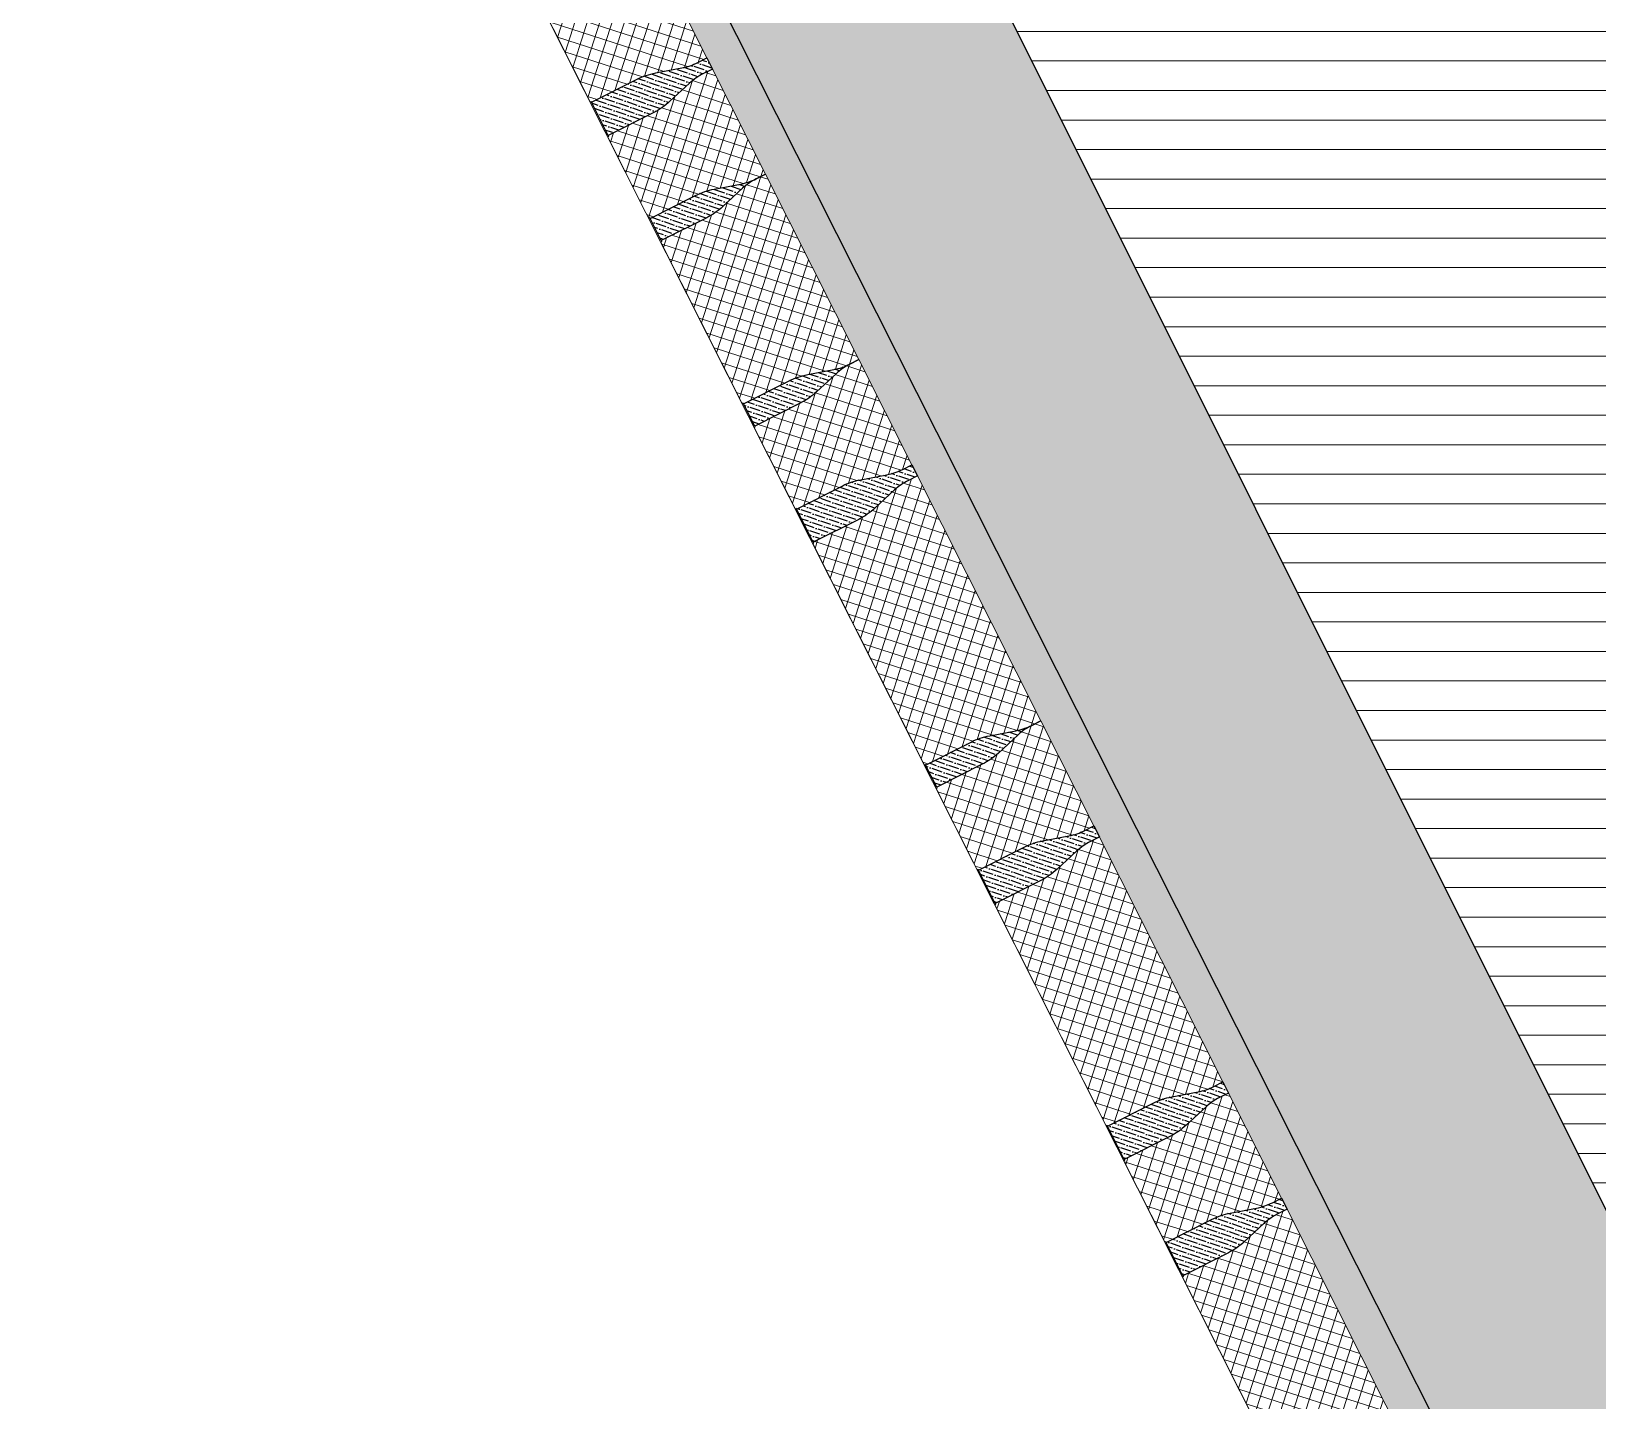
# Model space of a CAD drawing. Header units: metres. Extents: x 679304 to 680626, y 2747329 to 2750056.
# Drawn here: x 679464.088 to 679465.352, y 2747456.719 to 2747457.824 of the extents above; entities that cross this region are included whole.
import ezdxf

# ---------------------------------------------------------------- set-up
doc = ezdxf.new("R2010")
doc.units = ezdxf.units.M
doc.layers.add('-aux', color=50, linetype='Continuous', plot=False)
doc.layers.add('00_Aux', color=5, linetype='Continuous', plot=False)
for name, color, linetype, lineweight in [('02-L-seccionat', 4, 'Continuous', 5), ('3-TR Formigó', 252, 'Continuous', 0), ('3-TR terra compactada', 45, 'Continuous', 0)]:
    doc.layers.add(name, color=color, linetype=linetype, lineweight=lineweight)
doc.layers.add('3-TR tot_u', color=8, linetype='Continuous', lineweight=5, true_color=0x787878)
doc.layers.add('EIT_3 TR sorra', color=9, linetype='Continuous', true_color=0xd8ceb0)
pattern_1 = [(45.62835957409077, (4.432898268103599, -68.14585034386253), (0.0017371882011217, 0.0066564220950888), [0.0085328125000001, -0.0017065625, 0, -0.0017065625])]
pattern_2 = [(46.64256028434325, (-13.62926796870306, 32.53926030639559), (-0.0069254832040353, 0.0065393659777249), []), (136.6425602843432, (-13.62926796870306, 32.53926030639559), (-0.0065393659777249, -0.0069254832040353), [])]
pattern_3 = [(45.62835957409077, (4.106769485864788, -68.15265793143772), (0.0017371882011217, 0.0066564220950888), [0.0085328125000001, -0.0017065625, 0, -0.0017065625])]

# ---------------------------------------------------------------- blocks, each defined once
blk = doc.blocks.new('Long Section P3')
at = {"layer": '3-TR Formigó'}
h = blk.add_hatch(dxfattribs=at)
h.set_pattern_fill('ANSI37', color=256, scale=0.003, angle=-16.63348232587778, style=0)
h.set_pattern_definition(pattern_2)
edge = h.paths.add_edge_path()
edge.add_line((32.39581081550568, 2.670001396210864), (32.39563977399825, 2.678195389599641))
edge.add_arc((32.34723275341094, 2.677184951258823), 0.0484175645535376, 1.195806330488875, 17.19482545687764)
edge.add_line((32.39348629815504, 2.691498237894847), (32.3871081271129, 2.712109352618808))
edge.add_arc((32.44169864384458, 2.729002542095258), 0.0571445919473292, 181.1958105609946, 197.1948296872767, ccw=False)
edge.add_line((32.384566497989, 2.727809973526746), (32.38370823786201, 2.768926290472172))
edge.add_line((32.3837082372047, 2.768926290329545), (32.38291120563657, 2.768909654298478))
edge.add_line((32.38291120575741, 2.768909654347226), (32.38289359119983, 2.769753545930129))
edge.add_line((32.3828935911879, 2.76975354575552), (32.23709947851702, 2.766710252578214))
edge.add_line((32.23709947848693, 2.766710252733901), (32.23711709591742, 2.765866358438264))
edge.add_line((32.23711709585041, 2.765866358764469), (32.23632006325791, 2.765849725964997))
edge.add_line((32.23632006347179, 2.765849725576117), (32.23717832229581, 2.724733405332357))
edge.add_arc((32.18004617933184, 2.723540832754224), 0.0571445882696699, -14.803204412596472, 1.1958147136850243, ccw=False)
edge.add_line((32.23529408825561, 2.708940400043502), (32.22978156968554, 2.688081073384466))
edge.add_arc((32.27659209258855, 2.675710394512861), 0.0484175466717894, 165.1967903416286, 181.1958094680166)
edge.add_line((32.22818509023637, 2.674699954222887), (32.22835612988192, 2.666505960780718))
edge.add_line((32.22835613088682, 2.666505960747599), (32.39581081567251, 2.670001395698895))
h = blk.add_hatch(dxfattribs=at)
h.set_pattern_fill('ANSI37', color=256, scale=0.003, angle=-16.63348232587778, style=0)
h.set_pattern_definition(pattern_2)
edge = h.paths.add_edge_path()
edge.add_line((32.49075321899727, 2.67198320874013), (32.49058217791527, 2.680177203538665))
edge.add_arc((32.44217516155913, 2.679166754940524), 0.0484175608973364, 1.195818887171434, 17.19483801355961)
edge.add_line((32.48842870071531, 2.693480049958452), (32.48205053055071, 2.714091166570988))
edge.add_arc((32.53664103895426, 2.730984355090185), 0.0571445836546077, 181.1958116634217, 197.1948307897041, ccw=False)
edge.add_line((32.47950890101492, 2.729791785823181), (32.47865064177883, 2.770908104191713))
edge.add_line((32.47865064162761, 2.770908104022964), (32.47785361004613, 2.770891468457368))
edge.add_line((32.47785360971466, 2.770891468273475), (32.47783599515707, 2.771735359856379))
edge.add_line((32.47783599467948, 2.771735360380262), (32.40455416287183, 2.770205680549993))
edge.add_line((32.40455416310579, 2.770205680513754), (32.40457177908648, 2.769361788039954))
edge.add_line((32.40457177907229, 2.769361788174137), (32.40377474698529, 2.769345153991602))
edge.add_line((32.40377474715933, 2.769345153821632), (32.40463300547784, 2.728228834960934))
edge.add_arc((32.34750085277483, 2.727036262163892), 0.0571445984448861, -14.80320459352879, 1.1958145327536158, ccw=False)
edge.add_line((32.40274877008051, 2.712435827124863), (32.39723625096488, 2.691576503245298))
edge.add_arc((32.44404678512365, 2.67920582764782), 0.0484175558640406, 165.1967979615772, 181.1958170879657)
edge.add_line((32.39563977438957, 2.678195381071418), (32.39581081493937, 2.670001388586885))
edge.add_line((32.39581081504002, 2.670001388760283), (32.49075321946801, 2.671983208981479))
h = blk.add_hatch(dxfattribs=at)
h.set_pattern_fill('ANSI37', color=256, scale=0.003, angle=-16.63348232587778, style=0)
h.set_pattern_definition(pattern_2)
edge = h.paths.add_edge_path()
edge.add_line((32.72193959727883, 2.676808963995426), (32.72176855757989, 2.685002959299475))
edge.add_arc((32.6733615482226, 2.683992515085265), 0.0484175536034411, 1.195814040080423, 17.19483316646967)
edge.add_line((32.71961508039385, 2.698305804049596), (32.71323690931166, 2.718916920169966))
edge.add_arc((32.7678274246864, 2.735810112906619), 0.0571445907285966, 181.1958141073428, 197.1948332336251, ccw=False)
edge.add_line((32.71069527883083, 2.734617541078478), (32.70983702099115, 2.775733859487053))
edge.add_line((32.7098370208405, 2.775733859743922), (32.70903998835477, 2.775717223220691))
edge.add_line((32.70903998846188, 2.77571722283028), (32.70902237293332, 2.776561115782898))
edge.add_line((32.70902237342671, 2.776561115635558), (32.50949438932187, 2.77239618607192))
edge.add_line((32.50949438894167, 2.772396186366677), (32.50951200476972, 2.771552291093383))
edge.add_line((32.50951200537384, 2.771552291000261), (32.50871497280802, 2.771535657269848))
edge.add_line((32.5087149720639, 2.771535657113417), (32.50957323132669, 2.730419337813946))
edge.add_arc((32.45244108512998, 2.729226764524355), 0.0571445915794918, -14.803203919803309, 1.1958152064794945, ccw=False)
edge.add_line((32.50768899684772, 2.714626331580802), (32.50217647682785, 2.693767006743602))
edge.add_arc((32.54898700723425, 2.681396331870928), 0.0484175525542153, 165.1967973799741, 181.1958165063622)
edge.add_line((32.50057999929413, 2.680385885993018), (32.50075103985728, 2.672191893043015))
edge.add_line((32.50075104041025, 2.672191893216222), (32.72193959687599, 2.676808964095054))
h = blk.add_hatch(dxfattribs=at)
h.set_pattern_fill('ANSI37', color=256, scale=0.003, angle=-16.63348232587778, style=0)
h.set_pattern_definition(pattern_2)
edge = h.paths.add_edge_path()
edge.add_line((31.7972871218808, 2.657507859868928), (31.79711608224859, 2.665701852845627))
edge.add_arc((31.74870906816796, 2.664691407466307), 0.0484175604575273, 1.195814961840537, 17.19483408822869)
edge.add_line((31.7949626063928, 2.679004699690267), (31.78858443622821, 2.699615816302803))
edge.add_arc((31.843174952548, 2.716509007848799), 0.0571445921672391, 181.1958122239373, 197.1948313502188, ccw=False)
edge.add_line((31.7860428057611, 2.715316437417641), (31.78518454608623, 2.756432754841885))
edge.add_line((31.78518454637379, 2.756432754686102), (31.78438751577664, 2.756416117285321))
edge.add_line((31.78438751539216, 2.756416117539629), (31.78436989897269, 2.757260009069141))
edge.add_line((31.78436989895999, 2.757260008482262), (31.58484191462242, 2.753095078911949))
edge.add_line((31.58484191494063, 2.753095079679042), (31.58485952999038, 2.752251187178546))
edge.add_line((31.58485953044146, 2.752251186640933), (31.58406249884664, 2.752234551540806))
edge.add_line((31.58406249806285, 2.752234552055597), (31.58492075729895, 2.711118233687065))
edge.add_arc((31.52778860833496, 2.70992565783672), 0.0571445946435767, -14.803201767730684, 1.1958173585513805, ccw=False)
edge.add_line((31.58303652331233, 2.695325226522982), (31.57752400282699, 2.674465901672433))
edge.add_arc((31.62433453509584, 2.662095226114615), 0.0484175542091263, 165.1967976707746, 181.1958167971635)
edge.add_line((31.57592752575875, 2.661084780236706), (31.57609856633524, 2.652890786821233))
edge.add_line((31.57609856594354, 2.652890786295756), (31.79728712234255, 2.657507859501938))
h = blk.add_hatch(dxfattribs=at)
h.set_pattern_fill('ANSI37', color=256, scale=0.003, angle=-16.63348232587778, style=0)
h.set_pattern_definition(pattern_2)
edge = h.paths.add_edge_path()
edge.add_line((31.90222734771669, 2.659698373870924), (31.90205630900208, 2.667892367339788))
edge.add_arc((31.85364928981289, 2.666881920071318), 0.0484175642144265, 1.195818366725313, 17.1948374931138)
edge.add_line((31.89990283083171, 2.681195215787738), (31.89352466025504, 2.701806330525047))
edge.add_arc((31.94811517605558, 2.71869951672852), 0.057144589848976, 181.1958074556347, 197.1948265819172, ccw=False)
edge.add_line((31.89098303113133, 2.717506950953975), (31.8901247714698, 2.758623267912749))
edge.add_line((31.89012477267534, 2.758623267989605), (31.88932774065509, 2.758606631479721))
edge.add_line((31.88932773983106, 2.758606631774455), (31.88931012524678, 2.759450524288299))
edge.add_line((31.88931012526154, 2.759450523881241), (31.81602829437149, 2.757920844543138))
edge.add_line((31.81602829461918, 2.757920844713225), (31.81604590923015, 2.757076951268442))
edge.add_line((31.81604590918869, 2.757076951442286), (31.81524887706166, 2.757060318656161))
edge.add_line((31.81524887634441, 2.757060318486765), (31.81610713612606, 2.715943997338761))
edge.add_arc((31.75897499872372, 2.714751425432041), 0.0571445833049271, -14.803205151757027, 1.195813974524981, ccw=False)
edge.add_line((31.81422290159389, 2.700150993885472), (31.80871038255836, 2.679291667213087))
edge.add_arc((31.85552091151476, 2.666920988820493), 0.0484175513907816, 165.1967931724176, 181.1958122988069)
edge.add_line((31.80711390497163, 2.665910545969381), (31.80728494600025, 2.657716553032726))
edge.add_line((31.80728494655341, 2.657716553192585), (31.90222734816188, 2.659698374264634))
h = blk.add_hatch(dxfattribs=at)
h.set_pattern_fill('ANSI37', color=256, scale=0.003, angle=-16.63348232587778, style=0)
h.set_pattern_definition(pattern_2)
edge = h.paths.add_edge_path()
edge.add_line((32.12341590551659, 2.664315446978434), (32.12324486587105, 2.672509440420603))
edge.add_arc((32.07483785180375, 2.671498995041474), 0.0484175587989862, 1.1958152220852, 17.1948343484732)
edge.add_line((32.12109138816595, 2.685812287032604), (32.11471321712382, 2.706423401756564))
edge.add_arc((32.16930374130607, 2.723316591000184), 0.0571445983615997, 181.1958080161247, 197.1948271424078, ccw=False)
edge.add_line((32.11217158846557, 2.722124024759978), (32.11131332928287, 2.763240341266629))
edge.add_line((32.11131332954392, 2.763240341562777), (32.11051629800248, 2.763223704600771))
edge.add_line((32.11051629763097, 2.763223704183474), (32.11049868121151, 2.764067595712986))
edge.add_line((32.11049868166447, 2.764067595591768), (31.9109706973269, 2.759902666021456))
edge.add_line((31.91097069671378, 2.759902666555717), (31.91098831131141, 2.759058773576403))
edge.add_line((31.91098831128329, 2.759058773284777), (31.91019128057936, 2.759042139607756))
edge.add_line((31.91019128076732, 2.759042139863595), (31.91104954003011, 2.717925820564123))
edge.add_arc((31.85391739150509, 2.71673324634321), 0.0571445948893205, -14.803203427020321, 1.1958156992616864, ccw=False)
edge.add_line((31.90916530508548, 2.702132813399657), (31.90365278506561, 2.681273488562457))
edge.add_arc((31.95046331780031, 2.668902813224121), 0.0484175542091262, 165.1967976707751, 181.195816797164)
edge.add_line((31.90205630846322, 2.66789236688055), (31.90222734857425, 2.659698373451729))
edge.add_line((31.90222734864801, 2.659698373405262), (32.12341590549914, 2.664315447090262))
h = blk.add_hatch(dxfattribs=at)
h.set_pattern_fill('ANSI37', color=256, scale=0.003, angle=-16.63348232587778, style=0)
h.set_pattern_definition(pattern_2)
edge = h.paths.add_edge_path()
edge.add_line((32.22835613088682, 2.666505960747599), (32.22818509170674, 2.674699954203116))
edge.add_arc((32.17977807205171, 2.673689508112147), 0.0484175639945163, 1.195816404045933, 17.19483553043503)
edge.add_line((32.22603161307052, 2.688002802198752), (32.21965344250719, 2.708613916470591))
edge.add_arc((32.27424396155402, 2.725507106631994), 0.0571445936058745, 181.1958103405191, 197.1948294668017, ccw=False)
edge.add_line((32.21711181290448, 2.724314538529142), (32.21625355465271, 2.76543085506249))
edge.add_line((32.21625355491415, 2.765430854400619), (32.21545652242843, 2.765414217877387))
edge.add_line((32.21545652206987, 2.765414218185469), (32.21543890702012, 2.766258110685964))
edge.add_line((32.21543890750036, 2.766258110525086), (32.14215707707577, 2.764728431200331))
edge.add_line((32.14215707685799, 2.76472843135707), (32.14217469144227, 2.763884538843227))
edge.add_line((32.1421746914275, 2.763884538551792), (32.14137765932716, 2.763867904834727))
edge.add_line((32.14137765998021, 2.763867905130609), (32.14223592021399, 2.722751584461423))
edge.add_arc((32.08510378003121, 2.721559015568345), 0.0571445854513256, -14.80320822395828, 1.1958109023233874, ccw=False)
edge.add_line((32.14035168476403, 2.706958580063655), (32.13483916524967, 2.686099253843393))
edge.add_arc((32.18164969328791, 2.673728578956797), 0.048417550899301, 165.1967970891721, 181.1958162155606)
edge.add_line((32.1332426876761, 2.672718133078888), (32.13341372918354, 2.664524139690111))
edge.add_line((32.13341372879222, 2.664524139603599), (32.22835612993522, 2.6665059606623))
h = blk.add_hatch(dxfattribs=at)
h.set_pattern_fill('ANSI37', color=256, scale=0.003, angle=-16.63348232587778, style=0)
h.set_pattern_definition([(46.64256028434325, (-14.89004704821855, 32.5129429239314), (-0.0069254832040353, 0.0065393659777249), []), (136.6425602843432, (-14.89004704821855, 32.5129429239314), (-0.0065393659777249, -0.0069254832040353), [])])
edge = h.paths.add_edge_path()
edge.add_line((31.46116051822901, 2.650491581531241), (31.46098947853007, 2.658685576835289))
edge.add_arc((31.41258246917278, 2.65767513285391), 0.0484175536034411, 1.195814040080423, 17.19483316646967)
edge.add_line((31.45883600180969, 2.671988421818241), (31.4524578307275, 2.692599537938611))
edge.add_arc((31.50704834470526, 2.709492730675265), 0.0571445907285966, 181.1958141073428, 197.1948332336251, ccw=False)
edge.add_line((31.449916199781, 2.708300158614292), (31.44905794194132, 2.749416477022867))
edge.add_line((31.44905794132501, 2.749416477512568), (31.44826090883928, 2.749399840989336))
edge.add_line((31.44826090941206, 2.749399841064587), (31.44824329388349, 2.750243734017205))
edge.add_line((31.44824329344556, 2.750243733869865), (31.24871530934072, 2.746078804306227))
edge.add_line((31.24871530942619, 2.746078803902491), (31.24873292525423, 2.745234908629198))
edge.add_line((31.24873292585835, 2.745234908768907), (31.24793589329254, 2.745218275038494))
edge.add_line((31.24793589254841, 2.745218275580555), (31.24879415181121, 2.704101956281083))
edge.add_arc((31.19166200608015, 2.702909382758662), 0.0571445915794918, -14.803203919803309, 1.1958152064794945, ccw=False)
edge.add_line((31.24690991733223, 2.68830895004794), (31.24139739731236, 2.66744962521074))
edge.add_arc((31.28820792865008, 2.655078949872404), 0.0484175525542153, 165.1967973799741, 181.1958165063622)
edge.add_line((31.23980092070997, 2.654068503761664), (31.23997196127311, 2.645874510811661))
edge.add_line((31.23997196136043, 2.645874510752037), (31.46116051782616, 2.650491581630868))
h = blk.add_hatch(dxfattribs=at)
h.set_pattern_fill('ANSI37', color=256, scale=0.003, angle=-16.63348232587778, style=0)
h.set_pattern_definition(pattern_2)
edge = h.paths.add_edge_path()
edge.add_line((31.56610074313358, 2.652682098792865), (31.56592970396684, 2.660876091782912))
edge.add_arc((31.5175226838328, 2.659865645226091), 0.0484175639945201, 1.195816404060055, 17.19483553044859)
edge.add_line((31.56377622624859, 2.674178939545527), (31.5573980551931, 2.694790054734957))
edge.add_arc((31.61198857147247, 2.711683242814615), 0.0571445917274266, 181.1958088980637, 197.1948280243458, ccw=False)
edge.add_line((31.55485642561689, 2.710490675875917), (31.55399816596871, 2.751606992369221))
edge.add_line((31.55399816576391, 2.751606992213055), (31.55320113419579, 2.751590356181988))
edge.add_line((31.55320113431662, 2.751590356463566), (31.55318351973235, 2.752434248977409))
edge.add_line((31.55318351974711, 2.752434248803183), (31.47990168839158, 2.750904569451733))
edge.add_line((31.47990168863908, 2.750904569635167), (31.47991930370217, 2.750060676669202))
edge.add_line((31.47991930320859, 2.750060676364228), (31.47912227108156, 2.750044043578103))
edge.add_line((31.47912227222696, 2.750044043874368), (31.47998053203531, 2.708927721795423))
edge.add_arc((31.42284839507193, 2.707735150586813), 0.0571445816500089, -14.803205398162504, 1.195813728120811, ccw=False)
edge.add_line((31.47809629654512, 2.693134718341752), (31.47258377750958, 2.672275391669368))
edge.add_arc((31.51939430693165, 2.65990471211262), 0.0484175516365254, 165.1967912140334, 181.1958103404226)
edge.add_line((31.4709872994572, 2.658894271124154), (31.47115834188222, 2.650700278227542))
edge.add_line((31.47115834150464, 2.650700277881696), (31.56610074266098, 2.652682098474927))
at = {"layer": '3-TR terra compactada'}
h = blk.add_hatch(dxfattribs=at)
h.set_pattern_fill('LINE', color=256, scale=0.0075, angle=-115.557546249365, style=0)
h.set_pattern_definition([(244.4424537506349, (0, 2.328306e-10), (0.0214825048843796, -0.0102731270868518), [])])
h.paths.add_polyline_path([(21.2062756465748, 0.8865808742120862), (20.83054227521643, 0.2357915844768286), (15.68991379067302, 0.2357915849424899), (15.3597911875695, -0.3359975351486355), (10.27471554419026, -0.3359909378923476), (9.89259118726477, -0.9077734595630317), (4.270151617005467, -0.9077734604943543), (4.270151616539806, 1.006281063659116), (3.921244190540164, 1.006281063891947), (2.121245155576616, 0.4349742957856506), (2.121245155576616, -0.1980202572885901), (1.170754761435091, -0.1980202568229288), (1.170754756778478, 0.1844504361506551), (0.8449240075424314, 0.1870725806802511), (-1, 0.2227650315035134), (-1.000000000931322, -2.499999999301508), (33.51064929459244, -2.499999999534338), (33.51064929412678, 2.45641784905456), (28.92329469230026, 2.376082728151232), (28.92329469747826, 1.537370169302448), (26.17621750343576, 1.537370156729593), (25.80048412829638, 0.8865808739792554)])
at = {"layer": '3-TR tot_u'}
h = blk.add_hatch(dxfattribs=at)
h.set_pattern_fill('AR-CONC', color=256, scale=0.00025, angle=91.91934116583094)
h.set_pattern_definition([(160.1953837760519, (-14.89004704821855, 32.5129429239314), (-0.0119837746119465, 0.0441216602148261), [0.0047625, -0.0523874999999999]), (105.1953837760518, (-14.89004704821855, 32.5129429239314), (-0.0417860014481653, -0.0247584558711937), [0.00381, -0.0419101460424999]), (210.6468284760519, (-14.89104569284245, 32.51661971653812), (-0.0537697741913409, 0.019363204902993), [0.0040475022, -0.0445225611499999]), (156.3795837760518, (-14.90196626260877, 32.50855859718285), (-0.0135312515850268, 0.0672318225608618), [0.00714375, -0.0785812499999999]), (206.8309413860519, (-14.90309387119487, 32.51416124147363), (-0.0785429607784986, 0.03434791022805), [0.006071255785, -0.0667839020399999]), (101.3795349460519, (-14.90196626260877, 32.50855859718285), (-0.0785429607768015, 0.0343479102322634), [0.0057149917675, -0.0628649329799999]), (131.1953837760519, (-14.90117862215265, 32.51561428490095), (0.0109093268988697, 0.044399380475669), [0.0047625, -0.0523875]), (76.19538377605198, (-14.90117862215265, 32.51561428490095), (-0.0485499251591669, -0.0013958385649105), [0.00381, -0.0419099999999999]), (181.6468287760519, (-14.90026951115578, 32.51931423391216), (-0.0376405984541771, 0.0430035417493901), [0.0040475022, -0.0445224844]), (147.6953837760518, (-14.89004704821855, 32.5129429239314), (-0.0201057304228568, -0.0065728976462752), [0, -0.0414019999999999, 0, -0.042545, 0, -0.0420687499999999]), (117.6953837760519, (-14.89004704821855, 32.5129429239314), (-0.0292723034591697, 0.0070317621901826), [0, -0.024257, 0, -0.0404494999999999, 0, -0.01603375]), (77.69538377605198, (-14.88515852438286, 32.49965299968608), (-0.0103580975383896, 0.03230807276402), [0, -0.0158749999999999, 0, -0.0495299999999999, 0, -0.0657224999999997]), (67.695383776052, (-14.88296636007726, 32.49369339249097), (-0.0187502076605886, 0.032561131187465), [0, -0.0206375, 0, -0.032893, 0, -0.0466725])])
h.paths.add_polyline_path([(28.92329469230026, 2.376082728151232), (33.51064929412678, 2.45641784905456), (33.51064929366112, 2.663495755987241), (28.9232946918346, 2.567212162306532)])
at = {"layer": 'EIT_3 TR sorra'}
h = blk.add_hatch(dxfattribs=at)
h.set_pattern_fill('ANSI36', color=256, scale=0.001075, angle=0.6283595740907932, style=0, double=1)
h.set_pattern_definition(pattern_1)
edge = h.paths.add_edge_path()
edge.add_line((32.39581088908017, 2.66999790049158), (32.3956398480382, 2.678191893893705))
edge.add_arc((32.34723283816129, 2.677181451581418), 0.0484175550429102, 1.195811817322965, 17.19483094343569)
edge.add_line((32.39348637312651, 2.691494739381596), (32.387108203374, 2.71210585786936))
edge.add_arc((32.44169872254133, 2.728999049635604), 0.0571445954845535, 181.1958117829926, 197.1948309092106, ccw=False)
edge.add_line((32.38456657249481, 2.727806480135768), (32.3837082410251, 2.768926292191645))
edge.add_line((32.38370824092999, 2.76892629219219), (32.40377474865897, 2.769345156743834))
edge.add_line((32.40377474855632, 2.76934515684843), (32.40463308002603, 2.728225344792552))
edge.add_arc((32.34750093333423, 2.727032774593681), 0.0571445920708767, -14.803207238408618, 1.1958118879018116, ccw=False)
edge.add_line((32.40274884458631, 2.712432338623329), (32.39723632548403, 2.691573014278294))
edge.add_arc((32.44404684752226, 2.679202336585149), 0.0484175447716627, 165.1967920092992, 181.1958111355109)
edge.add_line((32.39563984796405, 2.678191895363852), (32.39581088951152, 2.669997900578664))
h = blk.add_hatch(dxfattribs=at)
h.set_pattern_fill('ANSI36', color=256, scale=0.001075, angle=0.6283595740907932, style=0, double=1)
h.set_pattern_definition(pattern_1)
edge = h.paths.add_edge_path()
edge.add_line((32.50075111351907, 2.672188415657728), (32.49075329357653, 2.671979722533543))
edge.add_line((32.49075329350308, 2.671979722334071), (32.49058225243441, 2.680173716667137))
edge.add_arc((32.44217524444684, 2.679163270862773), 0.0484175521656328, 1.195816263114996, 17.19483538922787)
edge.add_line((32.48842877475545, 2.693476561689749), (32.48205060590718, 2.714087681135148))
edge.add_arc((32.53664111625403, 2.730980871012434), 0.057144585533291, 181.1958131059216, 197.1948322321393, ccw=False)
edge.add_line((32.47950897552073, 2.729788300348445), (32.47865064471671, 2.770908105435621))
edge.add_line((32.47865064581856, 2.770908105187118), (32.50871497461372, 2.771535664292726))
edge.add_line((32.50871497392655, 2.771535664098337), (32.50957330404571, 2.730415858525669))
edge.add_arc((32.45244115591049, 2.729223287198692), 0.0571445934800471, -14.80320533272851, 1.1958137935823743, ccw=False)
edge.add_line((32.50768906949088, 2.714622852159664), (32.50217654985639, 2.693763530128631))
edge.add_arc((32.54898707848042, 2.681392855243757), 0.0484175508998289, 165.19679708926, 181.1958162154729)
edge.add_line((32.50058007286862, 2.680382409365847), (32.50075111345846, 2.672188415484904))
edge.add_line((32.50075111351907, 2.672188415657728), (32.49075329357653, 2.671979722533543))
h = blk.add_hatch(dxfattribs=at)
h.set_pattern_fill('ANSI36', color=256, scale=0.001075, angle=0.6283595740907932, style=0, double=1)
h.set_pattern_definition(pattern_3)
edge = h.paths.add_edge_path()
edge.add_line((31.80728501966223, 2.657713056309148), (31.79728719884213, 2.657504361296386))
edge.add_line((31.79728719918057, 2.657504361355677), (31.79711615715428, 2.665698356592986))
edge.add_arc((31.74870914965868, 2.664687915472313), 0.0484175515059174, 1.195810375102328, 17.19482950121467)
edge.add_line((31.79496268089861, 2.679001201177015), (31.78858451017511, 2.699612321034493))
edge.add_arc((31.84317502053455, 2.716505508171394), 0.0571445850934713, 181.1958097800355, 197.1948289062546, ccw=False)
edge.add_line((31.78604288119823, 2.715312940767034), (31.78518454896357, 2.75643275513024))
edge.add_line((31.78518454916775, 2.756432754686102), (31.81524887886715, 2.757060314749346))
edge.add_line((31.81524887913838, 2.757060314761474), (31.81610720975724, 2.715940499886081))
edge.add_arc((31.75897506624461, 2.714747927384451), 0.0571445882695671, -14.803204412611194, 1.1958147136991784, ccw=False)
edge.add_line((31.81422297423706, 2.70014749513939), (31.80871045562694, 2.679288169876763))
edge.add_arc((31.85552097624168, 2.666917492402717), 0.0484175431167483, 165.1967917184975, 181.1958108447101)
edge.add_line((31.80711397854611, 2.665907050715759), (31.80728502009359, 2.657713055930572))
edge.add_line((31.80728501966223, 2.657713056309148), (31.79728719884213, 2.657504361296386))
h = blk.add_hatch(dxfattribs=at)
h.set_pattern_fill('ANSI36', color=256, scale=0.001075, angle=0.6283595740907932, style=0, double=1)
h.set_pattern_definition(pattern_3)
edge = h.paths.add_edge_path()
edge.add_line((31.90222742548213, 2.659694876754656), (31.90205638304375, 2.667888870116738))
edge.add_arc((31.85364937130362, 2.666878422955051), 0.0484175557026292, 1.19581770533459, 17.19483683144667)
edge.add_line((31.89990290440619, 2.681191716110333), (31.8935247351058, 2.701802835076915))
edge.add_arc((31.94811525614932, 2.718696021707728), 0.0571445948248313, 181.1958067941767, 197.1948259203957, ccw=False)
edge.add_line((31.89098310656846, 2.717503456631675), (31.89012477465997, 2.758623267743264))
edge.add_line((31.89012477453798, 2.758623268222436), (31.91019128220022, 2.759042135101429))
edge.add_line((31.91019128216431, 2.759042135439813), (31.91104961275647, 2.71792232149536))
edge.add_arc((31.85391747113317, 2.71672974829562), 0.0571445882695672, -14.803204412611194, 1.19581471369969, ccw=False)
edge.add_line((31.90916537772864, 2.702129315817728), (31.90365285906513, 2.681269992416981))
edge.add_arc((31.95046338671819, 2.668899309588596), 0.0484175504736242, 165.1967870066115, 181.1958061328244)
edge.add_line((31.90205638017506, 2.667888872092589), (31.90222742365115, 2.659694875033444))
h = blk.add_hatch(dxfattribs=at)
h.set_pattern_fill('ANSI36', color=256, scale=0.001075, angle=0.6283595740907932, style=0, double=1)
h.set_pattern_definition(pattern_1)
edge = h.paths.add_edge_path()
edge.add_line((32.13341380143538, 2.664520642487332), (32.12341598149283, 2.664311949363145))
edge.add_line((32.12341598141938, 2.664311949396505), (32.12324493896766, 2.672505943224058))
edge.add_arc((32.07483793236316, 2.671495503513142), 0.0484175512860116, 1.195808412451726, 17.19482753856472)
edge.add_line((32.1210914645344, 2.68580878782086), (32.11471329381091, 2.706419907678338))
edge.add_arc((32.169303804636, 2.723313096445053), 0.0571445869719223, 181.1958112224779, 197.1948303486967, ccw=False)
edge.add_line((32.11217166343704, 2.72212052764371), (32.111313330983, 2.763240341534772))
edge.add_line((32.1113133309409, 2.763240341097116), (32.14137766040757, 2.763867901153686))
edge.add_line((32.14137766044587, 2.76386790163815), (32.1422359915035, 2.722748087707045))
edge.add_arc((32.08510384336114, 2.721555515890941), 0.0571445934800438, -14.803205332716516, 1.1958137935948798, ccw=False)
edge.add_line((32.14035175647587, 2.706955081084743), (32.1348392387433, 2.686095757710691))
edge.add_arc((32.18164976220578, 2.673725076951086), 0.0484175469180513, 165.1967883833763, 181.19580750959)
edge.add_line((32.1332427598536, 2.672714638290926), (32.13341380142778, 2.664520642574799))
edge.add_line((32.13341380143538, 2.664520642487332), (32.12341598149283, 2.664311949363145))
h = blk.add_hatch(dxfattribs=at)
h.set_pattern_fill('ANSI36', color=256, scale=0.001075, angle=0.6283595740907932, style=0, double=1)
h.set_pattern_definition(pattern_1)
edge = h.paths.add_edge_path()
edge.add_line((32.22835620632395, 2.666502463864162), (32.22818516388558, 2.674696457226244))
edge.add_arc((32.17977815214545, 2.673686013324186), 0.0484175569213613, 1.195813519758597, 17.19483264587086)
edge.add_line((32.22603168804198, 2.687999302987009), (32.21965351826277, 2.708610422405712))
edge.add_arc((32.27424403466284, 2.725503610447049), 0.0571445917276512, 181.195808898096, 197.1948280243143, ccw=False)
edge.add_line((32.21711188834161, 2.724311043974012), (32.21625355640643, 2.765430856016541))
edge.add_line((32.21625355677679, 2.765430855797603), (32.23632006538332, 2.765849722237822))
edge.add_line((32.23632006533444, 2.765849722316488), (32.23717839546113, 2.724729908358688))
edge.add_arc((32.18004625570029, 2.723537337966263), 0.0571445852054821, -14.803206564696097, 1.1958125616149005, ccw=False)
edge.add_line((32.23529415996746, 2.708936903858557), (32.22978164133064, 2.68807757952687))
edge.add_arc((32.27659216849133, 2.675706898095086), 0.04841755022788, 165.1967889649805, 181.195808091194)
edge.add_line((32.22818516287953, 2.674696459202095), (32.22835620634228, 2.66650246260842))
h = blk.add_hatch(dxfattribs=at)
h.set_pattern_fill('ANSI36', color=256, scale=0.001075, angle=0.6283595740907932, style=0, double=1)
h.set_pattern_definition([(45.62835957409077, (3.770642880350351, -68.15967420651577), (0.0017371882011217, 0.0066564220950888), [0.0085328125000001, -0.0017065625, 0, -0.0017065625])])
edge = h.paths.add_edge_path()
edge.add_line((31.47115841321647, 2.650696780299767), (31.46116059328728, 2.650488086710111))
edge.add_line((31.46116059320048, 2.65048808674328), (31.46098955074875, 2.658682080570831))
edge.add_arc((31.41258254647255, 2.657671639462932), 0.0484175498473761, 1.195810635332691, 17.19482976144429)
edge.add_line((31.45883607631549, 2.671984924701973), (31.45245790559199, 2.692596044559451))
edge.add_arc((31.50704842107371, 2.709489232627674), 0.0571445900691097, 181.1958091185839, 197.1948282448016, ccw=False)
edge.add_line((31.44991627568379, 2.708296665688976), (31.44905794369522, 2.749416479593385))
edge.add_line((31.44905794318765, 2.749416479608044), (31.47912227218885, 2.750044039651266))
edge.add_line((31.47912227269262, 2.750044039217755), (31.47998060377695, 2.70892422435571))
edge.add_arc((31.42284846026451, 2.707731653703376), 0.0571445885153078, -14.803206071888496, 1.1958130544218761, ccw=False)
edge.add_line((31.47809636872262, 2.69313121936284), (31.47258385055128, 2.672271895044501))
edge.add_arc((31.51939437445253, 2.659901219187304), 0.0484175461808331, 165.1967942584702, 181.1958133846831)
edge.add_line((31.47098737256602, 2.658890776103362), (31.4711584131959, 2.65069678082601))
edge.add_line((31.47115841321647, 2.650696780299767), (31.46116059328728, 2.650488086710111))
h = blk.add_hatch(dxfattribs=at)
h.set_pattern_fill('ANSI36', color=256, scale=0.001075, angle=0.6283595740907932, style=0, double=1)
h.set_pattern_definition([(45.62835957409077, (3.875583105720579, -68.15748369274661), (0.0017371882011217, 0.0066564220950888), [0.0085328125000001, -0.0017065625, 0, -0.0017065625])])
edge = h.paths.add_edge_path()
edge.add_line((31.5760986385867, 2.65288729337044), (31.56610081864415, 2.652678600246254))
edge.add_line((31.56610081810504, 2.652678600279614), (31.56592977611879, 2.660872594120513))
edge.add_arc((31.51752276998013, 2.659862153464928), 0.0484175515059215, 1.195810375132174, 17.19482950124454)
edge.add_line((31.5637763007544, 2.674175438703969), (31.55739813048303, 2.694786559040264))
edge.add_arc((31.611988640856, 2.711679748026654), 0.0571445853133807, 181.1958114429659, 197.1948305691836, ccw=False)
edge.add_line((31.55485650151968, 2.710487178759649), (31.55399816951776, 2.751606993129529))
edge.add_line((31.55399816948921, 2.751606992911547), (31.58406249895587, 2.752234552968117))
edge.add_line((31.58406249806285, 2.752234552754089), (31.5849208286817, 2.711114737878696))
edge.add_arc((31.52778868377209, 2.709922166774049), 0.0571445901702184, -14.8032058255111, 1.1958133008001255, ccw=False)
edge.add_line((31.58303659316152, 2.695321732433512), (31.57752407497684, 2.674462408580643))
edge.add_arc((31.62433459796011, 2.662091732956469), 0.0484175445259189, 165.1967939676837, 181.195813093896)
edge.add_line((31.57592759747058, 2.661081289639696), (31.57609863766169, 2.652887293418055))
edge.add_line((31.5760986385867, 2.65288729337044), (31.56610081864415, 2.652678600246254))
h = blk.add_hatch(dxfattribs=at)
h.set_pattern_fill('ANSI36', color=256, scale=0.001075, angle=0.6283595740907932, style=0, double=1)
h.set_pattern_definition([(63.90440218431183, (46.94241505302488, 251.26931445417), (-0.0004378649458388, 0.0068654244037283), [0.0085328125000001, -0.0017065625, 0, -0.0017065625])])
h.paths.add_polyline_path([(28.9232946918346, 2.567212162306532), (33.51064929366112, 2.663495755987241), (33.48913528863341, 2.692819555057212), (28.9232946918346, 2.597526601282879)])
at = {"layer": '-aux'}
for points in [[(32.39581088908017, 2.669997900025919), (32.39581088908017, 2.66999790049158), (32.39563984796405, 2.678191893501207, 0.0699225111475427), (32.39348637312651, 2.691494739381596), (32.38710820302368, 2.712105857674032, -0.0699225111480096), (32.38456657249481, 2.727806480135768), (32.38370824092999, 2.76892629219219), (32.40377474855632, 2.76934515684843), (32.40463308058679, 2.728225344559177, -0.0699225111484148), (32.40274884458631, 2.712432338623329), (32.39723632531241, 2.691573013784363, 0.0699225111479849), (32.39563984796405, 2.678191895363852), (32.39581088908017, 2.669997900025919), (32.39581088908017, 2.66999790049158)], [(32.50075111351907, 2.672188415657728), (32.49075329350308, 2.671979722334071), (32.49058225285262, 2.680173716507852, 0.0699225111475427), (32.48842877475545, 2.693476561689749), (32.4820506060496, 2.714087680913507, -0.0699225111480096), (32.47950897552073, 2.729788300348445), (32.47865064581856, 2.770908105187118), (32.50871497392655, 2.771535664098337), (32.50957330456003, 2.730415859259665, -0.0699225111484148), (32.50768906949088, 2.714622852159664), (32.50217654881999, 2.693763530114665, 0.0699225111479849), (32.50058007286862, 2.680382409365847), (32.50075111351907, 2.672188415657728), (32.49075329350308, 2.671979722334071)], [(31.80728501966223, 2.657713056309148), (31.79728719918057, 2.657504361355677), (31.79711615620181, 2.66569835669361, 0.0699225111475427), (31.79496268089861, 2.679001201177015), (31.78858450986445, 2.699612320633605, -0.0699225111480096), (31.78604288119823, 2.715312940767034), (31.78518454916775, 2.756432754686102), (31.81524887913838, 2.757060314761474), (31.81610720930621, 2.715940500143915, -0.0699225111484148), (31.81422297423706, 2.70014749513939), (31.80871045542881, 2.679288169834762, 0.0699225111479849), (31.80711397854611, 2.665907050715759), (31.80728501966223, 2.657713056309148), (31.79728719918057, 2.657504361355677)], [(31.9022274245508, 2.659694874892011), (31.90222742548213, 2.659694876754656), (31.9020563820377, 2.667888870462775, 0.0699225111475427), (31.89990290440619, 2.681191716110333), (31.89352473523468, 2.7018028346356, -0.0699225111480096), (31.89098310656846, 2.717503456631675), (31.89012477453798, 2.758623268222436), (31.91019128216431, 2.759042135439813), (31.9110496127978, 2.717922321287915, -0.0699225111484148), (31.90916537772864, 2.702129315817728), (31.90365285938606, 2.681269992375746, 0.0699225111479849), (31.90205638017506, 2.667888872092589), (31.9022274245508, 2.659694874892011), (31.90222742548213, 2.659694876754656)], [(32.13341380143538, 2.664520642487332), (32.12341598141938, 2.664311949396505), (32.12324493983761, 2.672505942871794, 0.0699225111475427), (32.1210914645344, 2.68580878782086), (32.11471329396591, 2.706419907743111, -0.0699225111480096), (32.11217166343704, 2.72212052764371), (32.1113133309409, 2.763240341097116), (32.14137766044587, 2.76386790163815), (32.14223599201068, 2.722748087486252, -0.0699225111484148), (32.14035175647587, 2.706955081084743), (32.13483923859894, 2.68609575764276, 0.0699225111479849), (32.1332427598536, 2.672714638290926), (32.13341380143538, 2.664520642487332), (32.12341598141938, 2.664311949396505)], [(32.22835620585829, 2.666502462932839), (32.22835620632395, 2.666502463864162), (32.22818516427651, 2.674696456873789, 0.0699225111475427), (32.22603168804198, 2.687999302987009), (32.21965351793915, 2.708610422210767, -0.0699225111480096), (32.21711188834161, 2.724311043974012), (32.21625355677679, 2.765430855797603), (32.23632006533444, 2.765849722316488), (32.23717839596793, 2.724729907931759, -0.0699225111484148), (32.23529415996746, 2.708936903858557), (32.22978164115921, 2.688077579485252, 0.0699225111479849), (32.22818516287953, 2.674696459202095), (32.22835620585829, 2.666502462932839), (32.22835620632395, 2.666502463864162)], [(31.47115841321647, 2.650696780299767), (31.46116059320048, 2.65048808674328), (31.4609895516187, 2.65868208091706, 0.0699225111475427), (31.45883607631549, 2.671984924701973), (31.45245790435001, 2.692596045089885, -0.0699225111480096), (31.44991627568379, 2.708296665688976), (31.44905794318765, 2.749416479608044), (31.47912227269262, 2.750044039217755), (31.47998060332611, 2.708924225065857, -0.0699225111484148), (31.47809636872262, 2.69313121936284), (31.47258384991437, 2.672271894989535, 0.0699225111479849), (31.47098737256602, 2.658890776103362), (31.47115841321647, 2.650696780299767), (31.46116059320048, 2.65048808674328)], [(31.5760986385867, 2.65288729337044), (31.56610081810504, 2.652678600279614), (31.5659297760576, 2.660872594220563, 0.0699225111475427), (31.5637763007544, 2.674175438703969), (31.55739813111722, 2.69478655909188, -0.0699225111480096), (31.55485650151968, 2.710487178759649), (31.55399816948921, 2.751606992911547), (31.58406249806285, 2.752234552754089), (31.58492082869634, 2.71111473836936, -0.0699225111484148), (31.58303659316152, 2.695321732433512), (31.57752407575026, 2.674462408758699, 0.0699225111479849), (31.57592759747058, 2.661081289639696), (31.5760986385867, 2.65288729337044), (31.56610081810504, 2.652678600279614)]]:
    blk.add_lwpolyline(points, format="xyb", dxfattribs=at)
at = {"layer": '00_Aux'}
for points in [[(28.9232946918346, 2.567212162306532), (33.51064929366112, 2.663495755987241)], [(28.92329469230026, 2.376082728151232), (33.51064929412678, 2.45641784905456)]]:
    blk.add_lwpolyline(points, dxfattribs=at)
at = {"layer": '02-L-seccionat'}
blk.add_lwpolyline([(28.95956068625674, 2.698298668023198), (33.5106492950581, 2.793298667995259)], dxfattribs=at)
for points in [[(32.39581081550568, 2.670001396210864), (32.39563977299258, 2.678195389220491, 0.0699225111487571), (32.39348629815504, 2.691498237894847), (32.38710812712088, 2.712109352229163, -0.0699225111482901), (32.384566497989, 2.727809973526746), (32.3837082372047, 2.768926290329545), (32.38291120575741, 2.768909654347226), (32.3828935911879, 2.76975354575552), (32.23709947848693, 2.766710252733901), (32.23711709585041, 2.765866358764469), (32.23632006347179, 2.765849725576117), (32.23717832285911, 2.724733405513688, -0.0699225111482901), (32.23529408825561, 2.708940400043502), (32.22978156944737, 2.688081073807552, 0.0699225111487571), (32.22818509023637, 2.674699954222887), (32.22835613088682, 2.666505960747599)], [(32.49075321899727, 2.67198320874013), (32.49058217834682, 2.680177203612402, 0.0699225111487571), (32.48842870071531, 2.693480049958452), (32.48205053014681, 2.714091167086735, -0.0699225111482901), (32.47950890101492, 2.729791785823181), (32.47865064162761, 2.770908104022964), (32.47785360971466, 2.770891468273475), (32.47783599467948, 2.771735360380262), (32.40455416310579, 2.770205680513754), (32.40457177907229, 2.769361788174137), (32.40377474715933, 2.769345153821632), (32.40463300514966, 2.728228835156187, -0.0699225111482901), (32.40274877008051, 2.712435827124863), (32.39723625127226, 2.691576502984389, 0.0699225111487571), (32.39563977438957, 2.678195381071418), (32.39581081504002, 2.670001388760283)], [(32.72193959727883, 2.676808963995426), (32.72176855709404, 2.685002959100529, 0.0699225111487571), (32.71961508039385, 2.698305804049596), (32.71323691029102, 2.718916920246556, -0.0699225111482901), (32.71069527883083, 2.734617541078478), (32.7098370208405, 2.775733859743922), (32.70903998846188, 2.77571722283028), (32.70902237342671, 2.776561115635558), (32.50949438894167, 2.772396186366677), (32.50951200537384, 2.771552291000261), (32.5087149720639, 2.771535657113417), (32.50957323145121, 2.730419337982311, -0.0699225111482901), (32.50768899684772, 2.714626331580802), (32.50217647617683, 2.693767006974667, 0.0699225111487571), (32.50057999929413, 2.680385885993018), (32.50075104041025, 2.672191893216222)], [(31.7972871218808, 2.657507859868928), (31.79711608402431, 2.665701852412894, 0.0699225111487571), (31.7949626063928, 2.679004699690267), (31.78858443582431, 2.699615815887227, -0.0699225111482901), (31.7860428057611, 2.715316437417641), (31.78518454637379, 2.756432754686102), (31.78438751539216, 2.756416117539629), (31.78436989895999, 2.757260008482262), (31.58484191494063, 2.753095079679042), (31.58485953044146, 2.752251186640933), (31.58406249806285, 2.752234552055597), (31.58492075745016, 2.711118233157321, -0.0699225111482901), (31.58303652331233, 2.695325226522982), (31.57752400264144, 2.674465901451185, 0.0699225111487571), (31.57592752575875, 2.661084780236706), (31.57609856594354, 2.652890786295756)], [(31.90222734771669, 2.659698373870924), (31.90205630892888, 2.667892368044704, 0.0699225111487571), (31.89990283083171, 2.681195215787738), (31.89352466026321, 2.701806330354884, -0.0699225111482901), (31.89098303113133, 2.717506950953975), (31.89012477267534, 2.758623267989605), (31.88932773983106, 2.758606631774455), (31.88931012526154, 2.759450523881241), (31.81602829461918, 2.757920844713225), (31.81604590918869, 2.757076951442286), (31.81524887634441, 2.757060318486765), (31.81610713712871, 2.715943997027352, -0.0699225111482901), (31.81422290159389, 2.700150993885472), (31.80871038278565, 2.67929166695103, 0.0699225111487571), (31.80711390497163, 2.665910545969381), (31.80728494655341, 2.657716553192585)], [(32.12341590551659, 2.664315446978434), (32.12324486626312, 2.672509440453723, 0.0699225111487571), (32.12109138816595, 2.685812287032604), (32.11471321759745, 2.706423402065411, -0.0699225111482901), (32.11217158846557, 2.722124024759978), (32.11131332954392, 2.763240341562777), (32.11051629763097, 2.763223704183474), (32.11049868166447, 2.764067595591768), (31.91097069671378, 2.759902666555717), (31.91098831128329, 2.759058773284777), (31.91019128076732, 2.759042139863595), (31.91104953968898, 2.717925820266827, -0.0699225111482901), (31.90916530508548, 2.702132813399657), (31.90365278581158, 2.681273488793522, 0.0699225111487571), (31.90205630846322, 2.66789236688055), (31.90222734864801, 2.659698373405262)], [(32.22835613088682, 2.666505960747599), (32.22818509116769, 2.674699953990057, 0.0699225111487571), (32.22603161307052, 2.688002802198752), (32.21965344343335, 2.708613916765898, -0.0699225111482901), (32.21711181290448, 2.724314538529142), (32.21625355491415, 2.765430854400619), (32.21545652206987, 2.765414218185469), (32.21543890750036, 2.766258110525086), (32.14215707685799, 2.76472843135707), (32.1421746914275, 2.763884538551792), (32.14137765998021, 2.763867905130609), (32.14223591983318, 2.722751584602519, -0.0699225111482901), (32.14035168476403, 2.706958580063655), (32.1348391645588, 2.686099254060536, 0.0699225111487571), (32.1332426876761, 2.672718133078888), (32.13341372879222, 2.664524139603599)], [(31.46116051822901, 2.650491581531241), (31.46098947757855, 2.658685576869174, 0.0699225111487571), (31.45883600180969, 2.671988421818241), (31.45245783030987, 2.692599538248032, -0.0699225111482901), (31.449916199781, 2.708300158614292), (31.44905794132501, 2.749416477512568), (31.44826090941206, 2.749399841064587), (31.44824329344556, 2.750243733869865), (31.24871530942619, 2.746078803902491), (31.24873292585835, 2.745234908768907), (31.24793589254841, 2.745218275580555), (31.24879415286705, 2.704101955750957, -0.0699225111482901), (31.24690991733223, 2.68830895004794), (31.241397397127, 2.667449624510481, 0.0699225111487571), (31.23980092070997, 2.654068503761664), (31.23997196136043, 2.645874510752037)], [(31.56610074313358, 2.652682098792865), (31.56592970341444, 2.660876091802492, 0.0699225111487571), (31.56377622624859, 2.674178939545527), (31.55739805474877, 2.694790054811164, -0.0699225111482901), (31.55485642561689, 2.710490675875917), (31.55399816576391, 2.751606992213055), (31.55320113431662, 2.751590356463566), (31.55318351974711, 2.752434248803183), (31.47990168863908, 2.750904569635167), (31.47991930320859, 2.750060676364228), (31.47912227222696, 2.750044043874368), (31.47998053068295, 2.708927721716463, -0.0699225111482901), (31.47809629654512, 2.693134718341752), (31.47258377773687, 2.672275391640141, 0.0699225111487571), (31.4709872994572, 2.658894271124154), (31.47115834150464, 2.650700277881696)]]:
    blk.add_lwpolyline(points, format="xyb", close=True, dxfattribs=at)

msp = doc.modelspace()

# ---------------------------------------------------------------- block references
at = {"rotation": 115.5575828873879}
msp.add_blockref('Long Section P3', (679481.0655621624, 2747429.634421171), dxfattribs=at)

doc.saveas('drawing.dxf')
